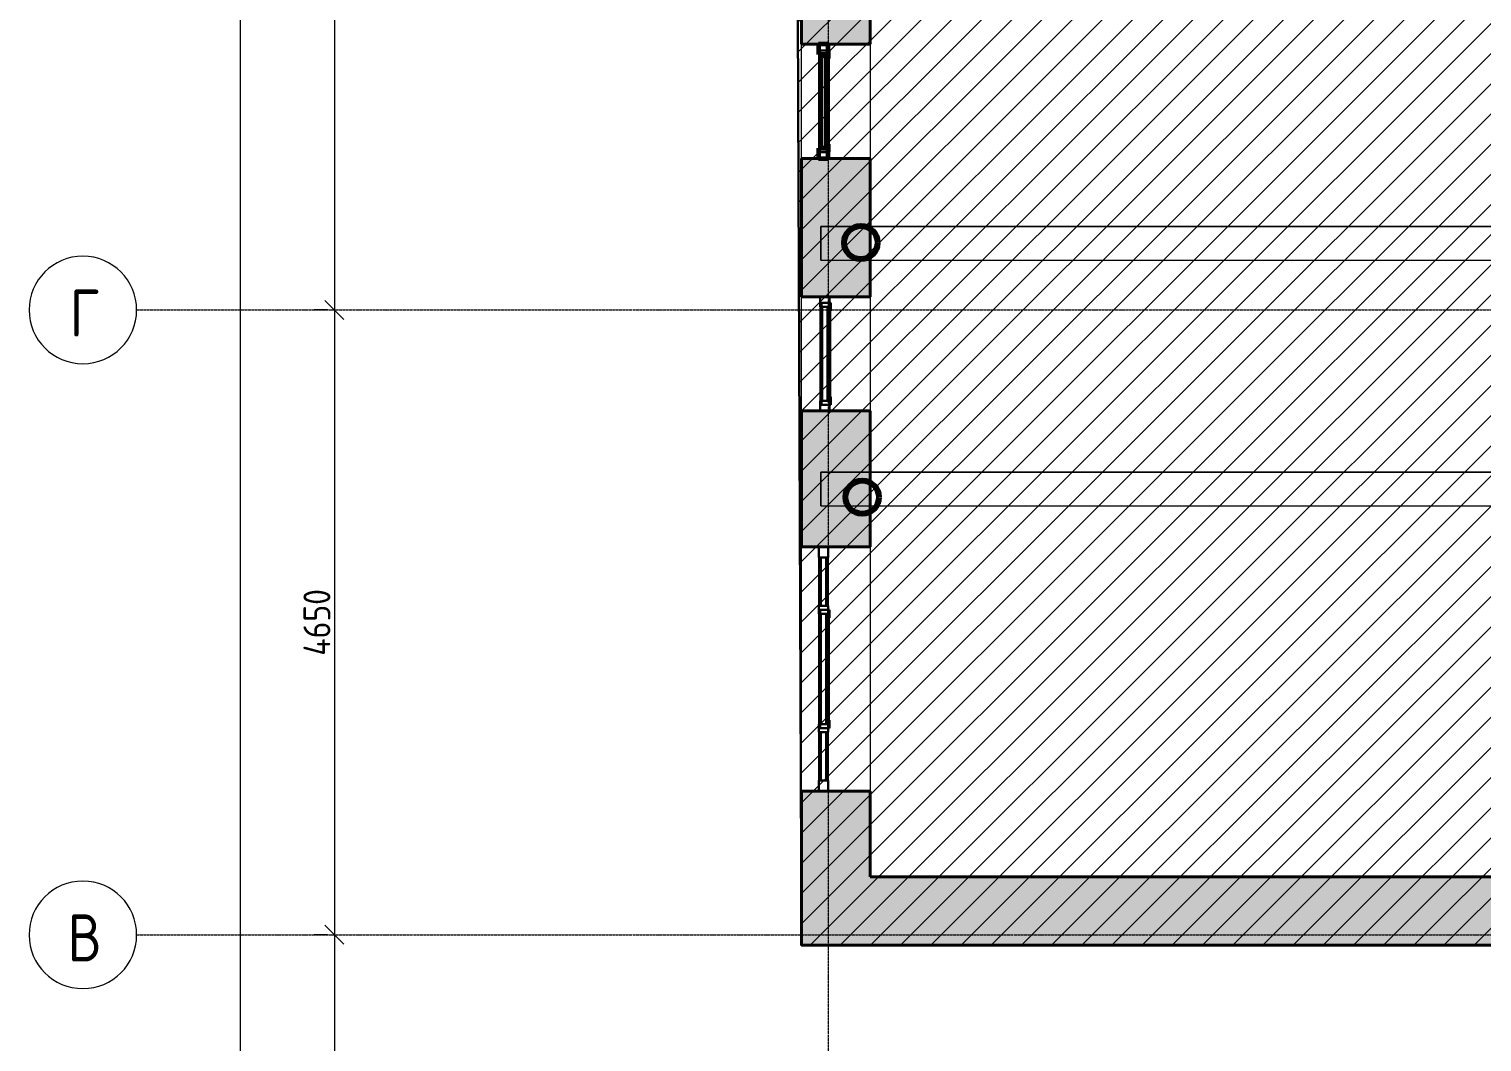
# Model space of a CAD drawing. Header units: millimetres. Extents: x -11886 to 379896, y -8130 to 47743.
# Drawn here: x 204091 to 214897, y 7960 to 15497 of the extents above; entities that cross this region are included whole.
import ezdxf

# ---------------------------------------------------------------- set-up
doc = ezdxf.new("R2010")
doc.units = ezdxf.units.MM
for name, pattern in [('ADSK_Линия сетки', [25, 20, -2.5, 0, -2.5]), ('ADSK_Сверху', [4.5, 3, -1.5]), ('ADSK_Снесено', [4.5, 3, -1.5])]:
    doc.linetypes.add(name, pattern=pattern)
for name, color, linetype, lineweight, true_color in [('_ Окна', 5, 'Continuous', 30, 0x0000ff), ('Витраж', 5, 'Continuous', 18, 0x0000ff), ('Окна', 5, 'Continuous', 18, 0x0000ff), ('Панели витража', 5, 'Continuous', 18, 0x0000ff), ('планы со стояками отопление_dwg', 7, 'Continuous', 9, 0x767676), ('Стены наружные', 1, 'ADSK_Снесено', 18, 0xff0000)]:
    doc.layers.add(name, color=color, linetype=linetype, lineweight=lineweight, true_color=true_color)
for name, color, linetype, lineweight in [('Каркас', 7, 'Continuous', 18), ('Оси', 7, 'Continuous', 9), ('Размеры', 7, 'Continuous', 9), ('стояки', 7, 'Continuous', 9)]:
    doc.layers.add(name, color=color, linetype=linetype, lineweight=lineweight)
doc.styles.add('GOST Common', font='GOST_Common.ttf', dxfattribs={"width": 0.9, "height": 350})
doc.styles.add('GOST Common_1', font='GOST_Common.ttf', dxfattribs={"width": 0.9, "height": 200})
doc.dimstyles.new('ADSK_Основной_2_5_мм', dxfattribs={"dimscale": 304.8, "dimtxt": 251.428749, "dimasz": 0.463911, "dimexe": 0.492126, "dimexo": 0.492126, "dimgap": 0.098425, "dimtad": 1, "dimdec": 1, "dimrnd": 0.1, "dimdsep": 46, "dimtxsty": 'GOST Common_1', "dimblk1": 'OBLIQUE', "dimblk2": 'OBLIQUE', "dimsah": 1, "dimcen": 0.09, "dimdle": 0.492126, "dimazin": 2, "dimtfac": 1, "dimtdec": 4, "dimtix": 1, "dimtmove": 0, "dimatfit": 3, "dimfxl": 1, "dimtvp": 1, "dimtfill": 1, "dimtolj": 1, "dimtzin": 0, "dimlwd": 20, "dimlwe": 20, "dimarcsym": 2})

# ---------------------------------------------------------------- blocks, each defined once
blk = doc.blocks.new('Прямоугольный импост - 70х20_60мм-1225109-03 План 3-го этажа')
at = {"layer": 'Витраж', "color": 161, "linetype": 'ADSK_Сверху', "true_color": 0xaaaaff}
for p, q in [((39644, 2342), (39644, 2272)), ((39724, 2342), (39644, 2342)), ((39724, 2272), (39644, 2272)), ((40114, 2342), (40084, 2342)), ((40114, 2272), (40084, 2272))]:
    blk.add_line(p, q, dxfattribs=at)
blk = doc.blocks.new('Прямоугольный импост - 70х20_60мм-1424711-03 План 3-го этажа')
at = {"layer": 'Витраж', "color": 161, "linetype": 'ADSK_Сверху', "true_color": 0xaaaaff}
for p, q in [((-80, 35), (0, 35)), ((0, 35), (0, -35)), ((0, -35), (-80, -35))]:
    blk.add_line(p, q, dxfattribs=at)
blk = doc.blocks.new('Прямоугольный импост - 70х20_60мм-1424712-03 План 3-го этажа')
at = {"layer": 'Витраж', "color": 161, "linetype": 'ADSK_Сверху', "true_color": 0xaaaaff}
for p, q in [((0, 35), (-80, 35)), ((0, -35), (0, 35)), ((-80, -35), (0, -35))]:
    blk.add_line(p, q, dxfattribs=at)
blk = doc.blocks.new('Прямоугольный импост - 70х20_60мм-1225111-03 План 3-го этажа')
at = {"layer": 'Витраж', "color": 161, "linetype": 'ADSK_Сверху', "true_color": 0xaaaaff}
for p, q in [((40144, 2342), (40114, 2342)), ((40144, 2272), (40114, 2272)), ((40994, 2342), (40964, 2342)), ((40994, 2272), (40964, 2272))]:
    blk.add_line(p, q, dxfattribs=at)
blk = doc.blocks.new('Витраж-тент со смещением вовне - 60мм 30 сдвиг-1466942-03 План 3-го этажа')
at = {"layer": '_ Окна', "color": 161, "linetype": 'ADSK_Сверху', "true_color": 0xaaaaff}
for p, q in [((-440, 25), (-440, -45)), ((-440, 25), (-410, 25)), ((-440, -45), (-440, 25)), ((440, 25), (410, 25)), ((440, -45), (440, 25)), ((440, -45), (440, 25)), ((-380, -45), (-440, -45)), ((-380, -35), (-380, -45)), ((380, -35), (380, -45)), ((380, -45), (440, -45))]:
    blk.add_line(p, q, dxfattribs=at)
at = {"layer": 'Окна', "color": 161, "linetype": 'ADSK_Сверху', "true_color": 0xaaaaff}
blk.add_line((-380, -45), (380, -45), dxfattribs=at)
blk = doc.blocks.new('Прямоугольный импост - 70х20_60мм-1225113-03 План 3-го этажа')
at = {"layer": 'Витраж', "color": 161, "linetype": 'ADSK_Сверху', "true_color": 0xaaaaff}
for p, q in [((41024, 2342), (40994, 2342)), ((41024, 2272), (40994, 2272)), ((41464, 2342), (41384, 2342)), ((41464, 2272), (41384, 2272)), ((41464, 2272), (41464, 2342))]:
    blk.add_line(p, q, dxfattribs=at)
blk = doc.blocks.new('Прямоугольный импост - 70х60мм-1424709-03 План 3-го этажа')
at = {"layer": 'Витраж', "color": 161, "linetype": 'ADSK_Сверху', "true_color": 0xaaaaff}
for p, q in [((-30, 35), (30, 35)), ((30, -35), (-30, -35))]:
    blk.add_line(p, q, dxfattribs=at)
blk = doc.blocks.new('Прямоугольный импост - 70х60мм-1225009-03 План 3-го этажа')
at = {"layer": 'Витраж', "color": 161, "linetype": 'ADSK_Сверху', "true_color": 0xaaaaff}
for p, q in [((41024, 2342), (41024, 2272)), ((41384, 2342), (41024, 2342)), ((41384, 2272), (41024, 2272)), ((41384, 2272), (41384, 2342))]:
    blk.add_line(p, q, dxfattribs=at)
blk = doc.blocks.new('Прямоугольный импост - 70х60мм-1242018-03 План 3-го этажа')
at = {"layer": 'Витраж', "color": 161, "linetype": 'ADSK_Сверху', "true_color": 0xaaaaff}
for p, q in [((40144, 2342), (40144, 2272)), ((40964, 2342), (40144, 2342)), ((40964, 2272), (40144, 2272)), ((40964, 2272), (40964, 2342))]:
    blk.add_line(p, q, dxfattribs=at)
blk = doc.blocks.new('Витраж-тент со смещением вовне - 60мм 30 сдвиг-1466964-03 План 3-го этажа')
at = {"layer": '_ Окна', "color": 161, "linetype": 'ADSK_Сверху', "true_color": 0xaaaaff}
for p, q in [((-379, 25), (-379, -45)), ((-379, 25), (-349, 25)), ((-379, -45), (-379, 25)), ((379, 25), (349, 25)), ((379, -45), (379, 25)), ((379, -45), (379, 25)), ((-319, -45), (-379, -45)), ((-319, -35), (-319, -45)), ((319, -35), (319, -45)), ((319, -45), (379, -45))]:
    blk.add_line(p, q, dxfattribs=at)
at = {"layer": 'Окна', "color": 161, "linetype": 'ADSK_Сверху', "true_color": 0xaaaaff}
blk.add_line((-319, -45), (319, -45), dxfattribs=at)
blk = doc.blocks.new('Прямоугольный импост - 70х20_56мм-1425354-03 План 3-го этажа')
at = {"layer": 'Витраж', "color": 161, "linetype": 'ADSK_Сверху', "true_color": 0xaaaaff}
for p, q in [((480, 2157), (410, 2157)), ((410, 2081), (410, 2157)), ((480, 2081), (480, 2157)), ((410, 1307), (410, 1383)), ((410, 1307), (480, 1307)), ((480, 1307), (480, 1383))]:
    blk.add_line(p, q, dxfattribs=at)
blk = doc.blocks.new('Прямоугольный импост - 70х20_56мм-1424848-03 План 3-го этажа')
at = {"layer": 'Витраж', "color": 161, "linetype": 'ADSK_Сверху', "true_color": 0xaaaaff}
for p, q in [((-76, 35), (0, 35)), ((0, 35), (0, -35)), ((0, -35), (-76, -35))]:
    blk.add_line(p, q, dxfattribs=at)
blk = doc.blocks.new('Прямоугольный импост - 70х20_56мм-1424849-03 План 3-го этажа')
at = {"layer": 'Витраж', "color": 161, "linetype": 'ADSK_Сверху', "true_color": 0xaaaaff}
for p, q in [((0, 35), (-76, 35)), ((0, -35), (0, 35)), ((-76, -35), (0, -35))]:
    blk.add_line(p, q, dxfattribs=at)
blk = doc.blocks.new('Прямоугольный импост - 70х60мм-1425356-03 План 3-го этажа')
at = {"layer": 'Витраж', "color": 161, "linetype": 'ADSK_Сверху', "true_color": 0xaaaaff}
for p, q in [((480, 2081), (410, 2081)), ((410, 1383), (410, 2081)), ((480, 1383), (480, 2081)), ((410, 1383), (480, 1383))]:
    blk.add_line(p, q, dxfattribs=at)
blk = doc.blocks.new('Системная панель - _AR_Стекло_40мм_привязка по центру-V63-03 План 3-го этажа')
at = {"layer": 'Панели витража', "lineweight": 30}
for p, q in [((180, 20), (-180, 20)), ((-180, 20), (-180, -20)), ((180, -20), (180, 20)), ((-180, -20), (180, -20))]:
    blk.add_line(p, q, dxfattribs=at)
blk = doc.blocks.new('Прямоугольный импост - 70х40_60мм-V10-03 План 3-го этажа')
at = {"layer": 'Витраж'}
for p, q in [((41024, 2342), (41384, 2342)), ((41024, 2272), (41384, 2272))]:
    blk.add_line(p, q, dxfattribs=at)
blk = doc.blocks.new('Прямоугольный импост - 70х20_60мм-V64-03 План 3-го этажа')
at = {"layer": 'Витраж', "lineweight": 30}
for p, q in [((-80, 35), (0, 35)), ((-80, -35), (-80, 35)), ((0, 35), (0, -35)), ((0, -35), (-80, -35))]:
    blk.add_line(p, q, dxfattribs=at)
blk = doc.blocks.new('Прямоугольный импост - 70х20_60мм-V65-03 План 3-го этажа')
at = {"layer": 'Витраж', "lineweight": 30}
for p, q in [((0, 35), (-80, 35)), ((-80, 35), (-80, -35)), ((0, -35), (0, 35)), ((-80, -35), (0, -35))]:
    blk.add_line(p, q, dxfattribs=at)
blk = doc.blocks.new('Прямоугольный импост - 70х40_60мм-V66-03 План 3-го этажа')
at = {"layer": 'Витраж'}
for p, q in [((-6012, 11415), (-6012, 11055)), ((-5942, 11415), (-5942, 11055))]:
    blk.add_line(p, q, dxfattribs=at)
blk = doc.blocks.new('Системная панель - _AR_Стекло_40мм_привязка по центру-V67-03 План 3-го этажа')
at = {"layer": 'Панели витража', "lineweight": 30}
for p, q in [((410, 20), (-410, 20)), ((-410, 20), (-410, -20)), ((410, -20), (410, 20)), ((-410, -20), (410, -20))]:
    blk.add_line(p, q, dxfattribs=at)
blk = doc.blocks.new('Прямоугольный импост - 70х40_60мм-V68-03 План 3-го этажа')
at = {"layer": 'Витраж'}
for p, q in [((-6012, 10995), (-6012, 10175)), ((-5942, 10995), (-5942, 10175))]:
    blk.add_line(p, q, dxfattribs=at)
blk = doc.blocks.new('Прямоугольный импост - 70х60мм-V69-03 План 3-го этажа')
at = {"layer": 'Витраж', "lineweight": 30}
for p, q in [((-30, 35), (30, 35)), ((-30, -35), (-30, 35)), ((30, 35), (30, -35)), ((30, -35), (-30, -35))]:
    blk.add_line(p, q, dxfattribs=at)
blk = doc.blocks.new('Системная панель - _AR_Стекло_40мм_привязка по центру-V70-03 План 3-го этажа')
at = {"layer": 'Панели витража', "lineweight": 30}
for p, q in [((349, 20), (-349, 20)), ((-349, 20), (-349, -20)), ((349, -20), (349, 20)), ((-349, -20), (349, -20))]:
    blk.add_line(p, q, dxfattribs=at)
blk = doc.blocks.new('Прямоугольный импост - 70х40_56мм-1425355-03 План 3-го этажа')
at = {"layer": 'Витраж'}
for p, q in [((410, 2081), (410, 1383)), ((480, 2081), (480, 1383))]:
    blk.add_line(p, q, dxfattribs=at)
blk = doc.blocks.new('Прямоугольный импост - 70х20_56мм-V71-03 План 3-го этажа')
at = {"layer": 'Витраж', "lineweight": 30}
for p, q in [((-76, 35), (0, 35)), ((-76, -35), (-76, 35)), ((0, 35), (0, -35)), ((0, -35), (-76, -35))]:
    blk.add_line(p, q, dxfattribs=at)
blk = doc.blocks.new('Прямоугольный импост - 70х20_56мм-V72-03 План 3-го этажа')
at = {"layer": 'Витраж', "lineweight": 30}
for p, q in [((0, 35), (-76, 35)), ((-76, 35), (-76, -35)), ((0, -35), (0, 35)), ((-76, -35), (0, -35))]:
    blk.add_line(p, q, dxfattribs=at)
blk = doc.blocks.new('Системная панель - _AR_Стекло_40мм_привязка по центру-V73-03 План 3-го этажа')
at = {"layer": 'Панели витража', "color": 1, "lineweight": 60, "true_color": 0xff0000}
for p, q in [((349, 20), (-349, 20)), ((-349, 20), (-349, -20)), ((349, -20), (349, 20)), ((-349, -20), (349, -20))]:
    blk.add_line(p, q, dxfattribs=at)
blk = doc.blocks.new('Прямоугольный импост - 70х40_56мм-V74-03 План 3-го этажа')
at = {"layer": 'Витраж'}
for p, q in [((-6013, 15158), (-6013, 14460)), ((-5943, 15158), (-5943, 14460))]:
    blk.add_line(p, q, dxfattribs=at)
blk = doc.blocks.new('Прямоугольный импост - 70х20_56мм-V75-03 План 3-го этажа')
at = {"layer": 'Витраж', "color": 1, "lineweight": 60, "true_color": 0xff0000}
for p, q in [((-76, 35), (0, 35)), ((-76, -35), (-76, 35)), ((0, 35), (0, -35)), ((0, -35), (-76, -35))]:
    blk.add_line(p, q, dxfattribs=at)
blk = doc.blocks.new('Прямоугольный импост - 70х20_56мм-V76-03 План 3-го этажа')
at = {"layer": 'Витраж', "color": 1, "lineweight": 60, "true_color": 0xff0000}
for p, q in [((0, 35), (-76, 35)), ((-76, 35), (-76, -35)), ((0, -35), (0, 35)), ((-76, -35), (0, -35))]:
    blk.add_line(p, q, dxfattribs=at)
blk = doc.blocks.new('планы со стояками отопление_dwg-1484427-03 План 3-го этажа')
at = {"layer": 'стояки', "color": 246, "lineweight": 80, "true_color": 0x7f001f}
for centre in [(165400, 337374), (165410, 335479)]:
    blk.add_circle(centre, 124, dxfattribs=at)
blk = doc.blocks.new('Ось сетки - Круг_Ø8 мм-6577-03 План 3-го этажа')
at = {"layer": 'Оси', "lineweight": 20}
for start, end in [(360, 180), (180, 360)]:
    blk.add_arc((0, 0), 4, start, end, dxfattribs=at)
blk = doc.blocks.new('_Oblique')
at = {"color": 0, "linetype": 'ByBlock', "lineweight": -2}
blk.add_line((-0.5, -0.5), (0.5, 0.5), dxfattribs=at)
blk = doc.blocks.new('*D2269')
at = {"layer": 'Defpoints', "color": 0, "transparency": 16777216}
for p in [(206462, 20707), (206362, 13407), (206462, 13407)]:
    blk.add_point(p, dxfattribs=at)
at = {"layer": 'Размеры', "color": 0, "lineweight": 20, "transparency": 16777216}
for p, q in [((206362, 20857), (206362, 13257)), ((206312, 20707), (206212, 20707)), ((206312, 13407), (206212, 13407))]:
    blk.add_line(p, q, dxfattribs=at)
at = {"layer": 'Размеры', "color": 0, "lineweight": 20, "transparency": 16777216, "xscale": 141.4, "yscale": 141.4, "zscale": 141.4}
for p, rotation in [((206362, 20707), 90), ((206362, 13407), 270)]:
    blk.add_blockref('_Oblique', p, dxfattribs=dict(at, rotation=rotation))
at = {"layer": 'Размеры', "color": 0, "lineweight": 20, "transparency": 16777216, "insert": (206232, 17057), "char_height": 200, "width": 756.84, "attachment_point": 5, "rotation": 90, "style": 'GOST Common_1', "bg_fill": 3, "box_fill_scale": 1.1, "bg_fill_color": 256, "bg_fill_true_color": 13158600, "bg_fill_transparency": 0}
blk.add_mtext('\\A1;7300', dxfattribs=at)
blk = doc.blocks.new('*D2270')
at = {"layer": 'Defpoints', "color": 0, "transparency": 16777216}
for p in [(206462, 13407), (206362, 8757), (206462, 8757)]:
    blk.add_point(p, dxfattribs=at)
at = {"layer": 'Размеры', "color": 0, "lineweight": 20, "transparency": 16777216}
for p, q in [((206362, 13557), (206362, 8607)), ((206312, 13407), (206212, 13407)), ((206312, 8757), (206212, 8757))]:
    blk.add_line(p, q, dxfattribs=at)
at = {"layer": 'Размеры', "color": 0, "lineweight": 20, "transparency": 16777216, "xscale": 141.4, "yscale": 141.4, "zscale": 141.4}
for p, rotation in [((206362, 13407), 90), ((206362, 8757), 270)]:
    blk.add_blockref('_Oblique', p, dxfattribs=dict(at, rotation=rotation))
at = {"layer": 'Размеры', "color": 0, "lineweight": 20, "transparency": 16777216, "insert": (206232, 11082), "char_height": 200, "width": 782.41, "attachment_point": 5, "rotation": 90, "style": 'GOST Common_1', "bg_fill": 3, "box_fill_scale": 1.1, "bg_fill_color": 256, "bg_fill_true_color": 13158600, "bg_fill_transparency": 0}
blk.add_mtext('\\A1;4650', dxfattribs=at)
blk = doc.blocks.new('*D2271')
at = {"layer": 'Defpoints', "color": 0, "transparency": 16777216}
for p in [(206462, 8757), (206362, 2257), (206462, 2257)]:
    blk.add_point(p, dxfattribs=at)
at = {"layer": 'Размеры', "color": 0, "lineweight": 20, "transparency": 16777216}
for p, q in [((206362, 8907), (206362, 2107)), ((206312, 8757), (206212, 8757)), ((206312, 2257), (206212, 2257))]:
    blk.add_line(p, q, dxfattribs=at)
at = {"layer": 'Размеры', "color": 0, "lineweight": 20, "transparency": 16777216, "xscale": 141.4, "yscale": 141.4, "zscale": 141.4}
for p, rotation in [((206362, 8757), 90), ((206362, 2257), 270)]:
    blk.add_blockref('_Oblique', p, dxfattribs=dict(at, rotation=rotation))
at = {"layer": 'Размеры', "color": 0, "lineweight": 20, "transparency": 16777216, "insert": (206232, 5507), "char_height": 200, "width": 756.84, "attachment_point": 5, "rotation": 90, "style": 'GOST Common_1', "bg_fill": 3, "box_fill_scale": 1.1, "bg_fill_color": 256, "bg_fill_true_color": 13158600, "bg_fill_transparency": 0}
blk.add_mtext('\\A1;6500', dxfattribs=at)
blk = doc.blocks.new('*D2273')
at = {"layer": 'Defpoints', "color": 0, "transparency": 16777216}
for p in [(205762, 43507), (205662, 457), (205762, 457)]:
    blk.add_point(p, dxfattribs=at)
at = {"layer": 'Размеры', "color": 0, "lineweight": 20, "transparency": 16777216}
for p, q in [((205662, 43657), (205662, 307)), ((205612, 43507), (205512, 43507)), ((205612, 457), (205512, 457))]:
    blk.add_line(p, q, dxfattribs=at)
at = {"layer": 'Размеры', "color": 0, "lineweight": 20, "transparency": 16777216, "xscale": 141.4, "yscale": 141.4, "zscale": 141.4}
for p, rotation in [((205662, 43507), 90), ((205662, 457), 270)]:
    blk.add_blockref('_Oblique', p, dxfattribs=dict(at, rotation=rotation))
at = {"layer": 'Размеры', "color": 0, "lineweight": 20, "transparency": 16777216, "insert": (205532, 21982), "char_height": 200, "width": 971.62, "attachment_point": 5, "rotation": 90, "style": 'GOST Common_1', "bg_fill": 3, "box_fill_scale": 1.1, "bg_fill_color": 256, "bg_fill_true_color": 13158600, "bg_fill_transparency": 0}
blk.add_mtext('\\A1;43050', dxfattribs=at)

msp = doc.modelspace()

# ---------------------------------------------------------------- hatches: boundary and pattern name
at = {"lineweight": 13, "true_color": 0x636466, "transparency": 33554559}
h = msp.add_hatch(dxfattribs=at)
h.set_pattern_fill('ANSI31', color=251, scale=50)
h.set_pattern_definition([(45, (215977.25, 85026.59), (-112.2532, 112.2532), [])])
h.paths.add_polyline_path([(219920.75, 43878.87), (209698.5, 43878.87), (209836.21, 8679.25), (216748.38, 8679.25), (216748.38, 12721.22), (219362.47, 12721.22), (219358.89, 13231.22), (219307.35, 21068.63), (219920.75, 21068.63)])
at = {"layer": 'Стены наружные', "linetype": 'Continuous', "true_color": 0xc0c0c0}
h = msp.add_hatch(color=9, dxfattribs=at)
h.paths.add_polyline_path([(210155.5, 9189.25), (210346.21, 9189.25), (210346.21, 9825.39), (209836.21, 9825.39), (209836.21, 9189.25)])
h.paths.add_polyline_path([(209836.21, 11645.39), (210346.21, 11645.39), (210346.21, 12655.29), (209836.21, 12655.29), (209836.21, 12386.49)])
h.paths.add_polyline_path([(209836.21, 13505.29), (210346.21, 13505.29), (210346.21, 14534.09), (209836.21, 14534.09)])
h.paths.add_polyline_path([(210155.5, 15384.09), (210346.21, 15384.09), (210346.21, 16354.43), (209836.21, 16354.43), (209836.21, 15384.09)])
h.paths.add_polyline_path([(209836.21, 17204.43), (210346.21, 17204.43), (210346.21, 18215.19), (209836.21, 18215.19)])
h.paths.add_polyline_path([(209836.21, 20035.19), (210346.21, 20035.19), (210346.21, 21135.08), (209836.21, 21135.08)])
msp.add_hatch(color=9, dxfattribs=at).paths.add_polyline_path([(215887.63, 8679.25), (216748.05, 8679.25), (216748.05, 8918.4), (216660.88, 8918.4), (216624.43, 9018.4), (216748.05, 9018.4), (216748.05, 9189.25), (209836.21, 9189.25), (209836.21, 8679.25), (211216.17, 8679.25)])

# ---------------------------------------------------------------- linework, layer by layer
at = {"color": 251, "lineweight": 30, "true_color": 0x636466}
msp.add_lwpolyline([(216267.75, 8679.25), (209836.21, 8679.25), (209698.5, 43878.87), (219920.75, 43878.87), (219920.75, 21068.63), (219307.35, 21068.63), (219358.89, 13231.22)], dxfattribs=at)
at = {"layer": 'Каркас', "color": 253, "linetype": 'ADSK_Сверху', "true_color": 0xaaaaaa}
for p, q in [((209979.97, 14028.26), (209979.97, 13778.26)), ((209979.97, 14028.26), (216359.3, 14028.26)), ((209979.97, 13778.26), (216361.04, 13778.26)), ((209979.97, 12199.19), (209979.97, 11949.19)), ((209979.97, 12199.19), (216376.45, 12199.19)), ((209979.97, 11949.19), (216376.45, 11949.19))]:
    msp.add_line(p, q, dxfattribs=at)
at = {"layer": 'Каркас', "color": 253, "linetype": 'ADSK_Сверху', "true_color": 0xb2b2b2}
for p, q in [((209979.97, 13778.26), (209979.97, 14028.26)), ((216359.3, 14028.26), (209979.97, 14028.26)), ((209979.97, 13778.26), (216361.04, 13778.26)), ((209979.97, 11949.19), (209979.97, 12199.19)), ((216376.45, 12199.19), (209979.97, 12199.19)), ((209979.97, 11949.19), (216376.45, 11949.19))]:
    msp.add_line(p, q, dxfattribs=at)
at = {"layer": 'Оси', "linetype": 'ADSK_Линия сетки'}
for p, q in [((210037.16, -5309.21), (210037.16, 44571.85)), ((204891.03, 13406.79), (273118.97, 13406.79)), ((204891.03, 8756.79), (273118.97, 8756.79))]:
    msp.add_line(p, q, dxfattribs=at)
at = {"layer": 'Стены наружные', "color": 18, "linetype": 'Continuous', "lineweight": 40, "true_color": 0x000000}
for p, q in [((209836.21, 16354.43), (209836.21, 15384.09)), ((210346.21, 15384.09), (210346.21, 16354.43)), ((209836.21, 15384.09), (210346.21, 15384.09)), ((209836.21, 14534.09), (209836.21, 13505.29)), ((210346.21, 14534.09), (209836.21, 14534.09)), ((210346.21, 13505.29), (210346.21, 14534.09)), ((209836.21, 13505.29), (210346.21, 13505.29)), ((209836.21, 12655.29), (209836.21, 11645.39)), ((210346.21, 12655.29), (209836.21, 12655.29)), ((210346.21, 11645.39), (210346.21, 12655.29)), ((209836.21, 11645.39), (210346.21, 11645.39)), ((209836.21, 9825.39), (209836.21, 8679.25)), ((210346.21, 9825.39), (209836.21, 9825.39)), ((210346.21, 9189.25), (210346.21, 9825.39)), ((215174.49, 9189.25), (210346.21, 9189.25)), ((209836.21, 8679.25), (216238.05, 8679.25))]:
    msp.add_line(p, q, dxfattribs=at)
at = {"layer": 'Стены наружные', "color": 18, "linetype": 'Continuous', "true_color": 0x000000}
for p, q in [((209836.21, 14534.09), (209836.21, 15384.09)), ((210346.21, 15384.09), (210346.21, 14534.09)), ((209836.21, 12655.29), (209836.21, 13505.29)), ((210346.21, 13505.29), (210346.21, 12655.29)), ((209836.21, 9825.39), (209836.21, 11645.39)), ((210346.21, 11645.39), (210346.21, 9825.39))]:
    msp.add_line(p, q, dxfattribs=at)

# ---------------------------------------------------------------- block references
at = {"layer": '_ Окна', "color": 161, "linetype": 'ADSK_Сверху', "true_color": 0xaaaaff, "rotation": 89.99999999999993}
for name, p in [('Витраж-тент со смещением вовне - 60мм 30 сдвиг-1466964-03 План 3-го этажа', (209998.85, 14959.09)), ('Витраж-тент со смещением вовне - 60мм 30 сдвиг-1466964-03 План 3-го этажа', (210008.96, 13080.29)), ('Витраж-тент со смещением вовне - 60мм 30 сдвиг-1466942-03 План 3-го этажа', (210000.28, 10735.39))]:
    msp.add_blockref(name, p, dxfattribs=at)
at = {"layer": 'Витраж', "color": 161, "linetype": 'ADSK_Сверху', "true_color": 0xaaaaff}
for name, p in [('Прямоугольный импост - 70х20_56мм-1425354-03 План 3-го этажа', (209554.17, 13227.45)), ('Прямоугольный импост - 70х60мм-1425356-03 План 3-го этажа', (209554.17, 13227.45)), ('Прямоугольный импост - 70х20_56мм-1425354-03 План 3-го этажа', (209564.29, 11348.65)), ('Прямоугольный импост - 70х60мм-1425356-03 План 3-го этажа', (209564.29, 11348.65))]:
    msp.add_blockref(name, p, dxfattribs=at)
at = {"layer": 'Витраж', "color": 161, "linetype": 'ADSK_Сверху', "true_color": 0xaaaaff, "extrusion": (0, 0, -1), "rotation": 90.00000000000007}
for name, p in [('Прямоугольный импост - 70х20_56мм-1424848-03 План 3-го этажа', (-209998.85, 15384.09)), ('Прямоугольный импост - 70х20_56мм-1424848-03 План 3-го этажа', (-210008.96, 13505.29)), ('Прямоугольный импост - 70х20_60мм-1424711-03 План 3-го этажа', (-210000.28, 11645.39)), ('Прямоугольный импост - 70х60мм-1424709-03 План 3-го этажа', (-210000.28, 11175.39)), ('Прямоугольный импост - 70х60мм-1424709-03 План 3-го этажа', (-210000.28, 10295.39))]:
    msp.add_blockref(name, p, dxfattribs=at)
at = {"layer": 'Витраж', "extrusion": (0, 0, -1), "rotation": 90.00000000000007}
for name, p in [('Прямоугольный импост - 70х20_56мм-V75-03 План 3-го этажа', (-209998.85, 15384.09)), ('Прямоугольный импост - 70х20_56мм-V71-03 План 3-го этажа', (-210008.96, 13505.29)), ('Прямоугольный импост - 70х20_60мм-V64-03 План 3-го этажа', (-210000.28, 11645.39)), ('Прямоугольный импост - 70х60мм-V69-03 План 3-го этажа', (-210000.28, 11175.39)), ('Прямоугольный импост - 70х60мм-V69-03 План 3-го этажа', (-210000.28, 10295.39))]:
    msp.add_blockref(name, p, dxfattribs=at)
at = {"layer": 'Витраж'}
for name, p in [('Прямоугольный импост - 70х40_56мм-V74-03 План 3-го этажа', (215977.25, 150)), ('Прямоугольный импост - 70х40_56мм-1425355-03 План 3-го этажа', (209564.29, 11348.65)), ('Прямоугольный импост - 70х40_60мм-V66-03 План 3-го этажа', (215977.25, 150)), ('Прямоугольный импост - 70х40_60мм-V68-03 План 3-го этажа', (215977.25, 150))]:
    msp.add_blockref(name, p, dxfattribs=at)
at = {"layer": 'Витраж', "color": 161, "linetype": 'ADSK_Сверху', "true_color": 0xaaaaff}
for name, p, rotation in [('Прямоугольный импост - 70х20_56мм-1424849-03 План 3-го этажа', (209998.85, 14534.09), 269.9999999999999), ('Прямоугольный импост - 70х20_56мм-1424849-03 План 3-го этажа', (210008.96, 12655.29), 269.9999999999999), ('Прямоугольный импост - 70х20_60мм-1225109-03 План 3-го этажа', (207693.61, 51289.49), 270), ('Прямоугольный импост - 70х60мм-1225009-03 План 3-го этажа', (207693.61, 52589.49), 270), ('Прямоугольный импост - 70х20_60мм-1225111-03 План 3-го этажа', (207693.61, 51289.49), 269.9999999999999), ('Прямоугольный импост - 70х60мм-1242018-03 План 3-го этажа', (207693.61, 51289.49), 269.9999999999999), ('Прямоугольный импост - 70х20_60мм-1225113-03 План 3-го этажа', (207693.61, 51289.49), 269.9999999999998), ('Прямоугольный импост - 70х60мм-1225009-03 План 3-го этажа', (207693.61, 51289.49), 269.9999999999998), ('Прямоугольный импост - 70х20_60мм-1424712-03 План 3-го этажа', (210000.28, 9825.39), 269.9999999999999)]:
    msp.add_blockref(name, p, dxfattribs=dict(at, rotation=rotation))
at = {"layer": 'Витраж'}
for name, p, rotation in [('Прямоугольный импост - 70х20_56мм-V76-03 План 3-го этажа', (209998.85, 14534.09), 269.9999999999999), ('Прямоугольный импост - 70х20_56мм-V72-03 План 3-го этажа', (210008.96, 12655.29), 269.9999999999999), ('Прямоугольный импост - 70х40_60мм-V10-03 План 3-го этажа', (207693.61, 51289.49), 269.9999999999998), ('Прямоугольный импост - 70х20_60мм-V65-03 План 3-го этажа', (210000.28, 9825.39), 269.9999999999999)]:
    msp.add_blockref(name, p, dxfattribs=dict(at, rotation=rotation))
at = {"layer": 'Оси', "lineweight": 20, "xscale": 99.99999999999993, "yscale": 99.99999999999993, "zscale": 99.99999999999993, "rotation": 269.9999999999994}
for p in [(204491.03, 13406.79), (204491.03, 8756.79)]:
    msp.add_blockref('Ось сетки - Круг_Ø8 мм-6577-03 План 3-го этажа', p, dxfattribs=at)
at = {"layer": 'Панели витража', "rotation": 89.99999999999993}
for name, p in [('Системная панель - _AR_Стекло_40мм_привязка по центру-V73-03 План 3-го этажа', (209998.85, 14959.09)), ('Системная панель - _AR_Стекло_40мм_привязка по центру-V70-03 План 3-го этажа', (210008.96, 13080.29)), ('Системная панель - _AR_Стекло_40мм_привязка по центру-V63-03 План 3-го этажа', (210000.28, 11385.39)), ('Системная панель - _AR_Стекло_40мм_привязка по центру-V67-03 План 3-го этажа', (210000.28, 10735.39)), ('Системная панель - _AR_Стекло_40мм_привязка по центру-V63-03 План 3-го этажа', (210000.28, 10085.39))]:
    msp.add_blockref(name, p, dxfattribs=at)
at = {"layer": 'планы со стояками отопление_dwg', "color": 6, "true_color": 0xff00ff}
msp.add_blockref('планы со стояками отопление_dwg-1484427-03 План 3-го этажа', (44878.56, -323466.25), dxfattribs=at)

# ---------------------------------------------------------------- texts
at = {"layer": 'Оси', "char_height": 350, "attachment_point": 1, "style": 'GOST Common'}
for s, insert, width in [('\\fGOST Common|b0|i0|c204|p34|;\\W.9;Г', (204392.56, 13559.38), 274.1771), ('\\fGOST Common|b0|i0|c204|p34|;\\W.9;В', (204377.71, 8909.38), 310.2531)]:
    msp.add_mtext(s, dxfattribs=dict(at, insert=insert, width=width))

# ---------------------------------------------------------------- next in the draw order: dimensions: what is measured, and where the dimension line sits
at = {"layer": 'Размеры', "lineweight": 20}
for base, p1, p2, override, picture, middle in [((205662.04, 456.79), (205762.03, 43506.79), (205762.03, 456.79), {"dimpost": '<>', "dimfxl": 43050}, '*D2273', (205532.04, 21981.79)), ((206362.04, 13406.79), (206462.03, 20706.79), (206462.03, 13406.79), {"dimpost": '<>', "dimfxl": 7300}, '*D2269', (206232.04, 17056.79))]:
    dim = msp.add_linear_dim(base=base, p1=p1, p2=p2, angle=90, dimstyle='ADSK_Основной_2_5_мм', override=override, dxfattribs=at)
    dim.commit()
    dim.dimension.update_dxf_attribs({"geometry": picture, "text_midpoint": middle})

# ---------------------------------------------------------------- next in the draw order: dimensions: what is measured, and where the dimension line sits
dim = msp.add_linear_dim(base=(206362.04, 8756.79), p1=(206462.03, 13406.79), p2=(206462.03, 8756.79), angle=90, dimstyle='ADSK_Основной_2_5_мм', override={"dimpost": '<>', "dimfxl": 4650}, dxfattribs=at)
dim.commit()
dim.dimension.update_dxf_attribs({"geometry": '*D2270', "text_midpoint": (206232.04, 11081.79)})

# ---------------------------------------------------------------- next in the draw order: dimensions: what is measured, and where the dimension line sits
dim = msp.add_linear_dim(base=(206362.04, 2256.79), p1=(206462.03, 8756.79), p2=(206462.03, 2256.79), angle=90, dimstyle='ADSK_Основной_2_5_мм', override={"dimpost": '<>', "dimfxl": 6500}, dxfattribs=at)
dim.commit()
dim.dimension.update_dxf_attribs({"geometry": '*D2271', "text_midpoint": (206232.04, 5506.79)})

doc.saveas('drawing.dxf')
